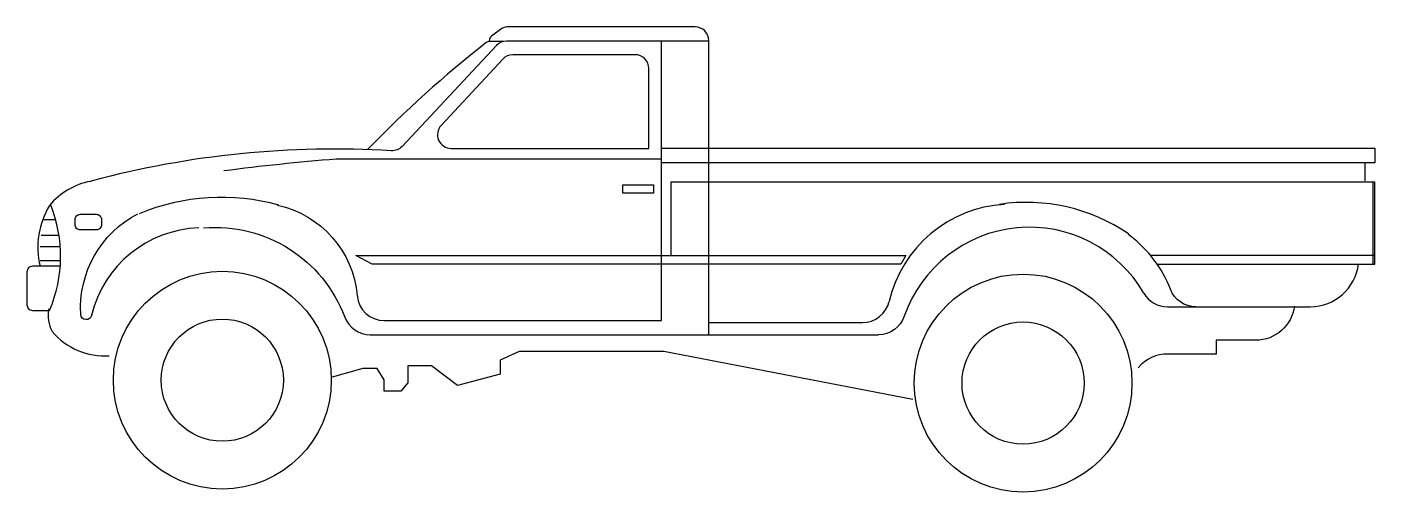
# Model space of a CAD drawing. Extents: x 0 to 5.09, y -0.01 to 1.74.
import ezdxf

# ---------------------------------------------------------------- set-up
doc = ezdxf.new("R2010")
doc.units = 0
doc.header["$LTSCALE"] = 100
doc.header["$MEASUREMENT"] = 0
doc.layers.add('C-CARRO', color=2, linetype='CONTINUOUS')

msp = doc.modelspace()

# ---------------------------------------------------------------- linework, layer by layer
at = {"layer": 'C-CARRO', "linetype": 'CONTINUOUS'}
for p, q in [((5.0474, 1.2298), (5.0474, 1.1629)), ((5.0769, 1.1574), (5.0769, 0.8486)), ((0.0598, 1.0173), (0.1081, 1.0173)), ((0.0495, 0.9155), (0.1261, 0.9155)), ((0.054, 0.9583), (0.1216, 0.9583)), ((0.0495, 0.8619), (0.1261, 0.8619)), ((1.5265, 0.4653), (1.5265, 0.4653))]:
    msp.add_line(p, q, dxfattribs=at)
for points in [[(2.5728, 0.5825), (2.5728, 1.6914, 0.414214), (2.5212, 1.7429), (1.8101, 1.7429, 0.158547), (1.7919, 1.737), (1.7526, 1.7084, 0.239911), (1.7441, 1.6917), (1.7441, 1.6883)], [(2.5728, 1.6897), (1.8094, 1.6897, 0.207387), (1.7717, 1.6734), (1.4149, 1.2926, -0.222927), (1.3742, 1.2764, 0.080069), (0.2455, 1.1627, 0.030725), (0.2394, 1.1607, 0.173468), (0.0849, 1.0698)], [(0.9454, 1.0709, -0.32744), (1.2456, 0.7297, 0.388495), (1.3483, 0.6357), (2.3939, 0.6357), (2.3939, 1.6897)], [(1.7974, 1.6883), (1.7456, 1.6883, 0.167482), (1.7328, 1.6839, 0.034275), (1.2855, 1.2818, 0.034275)], [(0.1257, 0.8404), (0.0206, 0.8404, 0.414214), (0, 0.8198), (0, 0.6949, 0.414214), (0.0206, 0.6743), (0.0855, 0.6743, 0.197867), (0.09, 1.0709, 0.197867)], [(0.9499, 1.0709, 0.166678), (0.4232, 1.0387, 0.166678)], [(4.41, 0.6876, -0.310473), (4.3137, 0.7538, 0.141365), (4.1616, 0.955), (4.1553, 0.9624, 0.190059), (3.6687, 1.0738, 0.190059)], [(0.6483, 0.9851, 0.337675), (0.2436, 0.655, -0.862097), (0.203, 0.6585, -0.296577), (0.4187, 1.0387)], [(0.6663, 0.9851, -0.334836), (1.1988, 0.6491, 0.31185), (1.2953, 0.5825), (3.2126, 0.5825)], [(4.2138, 0.739, 0.641926), (3.31, 0.6519, -0.319633), (3.2126, 0.5825)], [(4.2138, 0.739, 0.267422), (4.303, 0.6876), (4.8416, 0.6876, 0.381389), (5.0231, 0.8497)], [(0.081, 0.6796, 0.141131), (0.0945, 0.5939, 0.230491), (0.3106, 0.5028, 0.230491)], [(2.5728, 0.6282), (3.1522, 0.6282, 0.348399), (3.2527, 0.7078)], [(4.7814, 0.6898, -0.37786), (4.6357, 0.5613), (4.486, 0.5613), (4.486, 0.5087), (4.305, 0.5087, 0.239064), (4.1928, 0.4574)]]:
    msp.add_lwpolyline(points, format="xyb", dxfattribs=at)
for points in [[(2.3461, 1.5867, 0.414214), (2.2945, 1.6383), (1.8327, 1.6383, 0.208441), (1.795, 1.6218), (1.5626, 1.3718, 0.655025), (1.6004, 1.2851), (2.3461, 1.2851)], [(0.2605, 1.0367, -0.414214), (0.2811, 1.016), (0.2811, 0.9979, -0.414214), (0.2605, 0.9773), (0.2019, 0.9773, -0.414214), (0.1813, 0.9979), (0.1813, 1.016, -0.414214), (0.2019, 1.0367)]]:
    msp.add_lwpolyline(points, format="xyb", close=True, dxfattribs=at)
for points in [[(2.3939, 1.2319), (5.0858, 1.2319), (5.0858, 1.2851), (2.3939, 1.2851)], [(2.3939, 1.2446), (1.1678, 1.2446)], [(4.2638, 0.8486), (5.0849, 0.8486), (5.0849, 1.1574), (2.4297, 1.1574), (2.4297, 0.8806)], [(5.0858, 0.8806), (4.2397, 0.8806)], [(3.3419, 0.3376), (2.4029, 0.5186), (1.8574, 0.5186), (1.7858, 0.4866), (1.7858, 0.4334), (1.6248, 0.3908), (1.5265, 0.4653), (1.437, 0.4653), (1.437, 0.4015), (1.4102, 0.3695), (1.3476, 0.3695), (1.3476, 0.4121), (1.3208, 0.4547), (1.2671, 0.4547), (1.1508, 0.4228)]]:
    msp.add_lwpolyline(points, dxfattribs=at)
for points in [[(2.3638, 1.1481), (2.3638, 1.1161), (2.2474, 1.1161), (2.2474, 1.1481)], [(3.3151, 0.8806), (3.2972, 0.8486), (1.3029, 0.8486), (1.2403, 0.8806)]]:
    msp.add_lwpolyline(points, close=True, dxfattribs=at)
for centre, radius in [((0.737, 0.4109), 0.4109), ((3.758, 0.4), 0.4109), ((0.737, 0.4109), 0.2304), ((3.758, 0.4), 0.2304)]:
    msp.add_circle(centre, radius, dxfattribs=at)
for centre, radius, start, end in [((1.8962, -7.7384), 9.0126, 94.64578, 97.35249), ((0.3487, 0.9117), 0.3076, 149.0728, 193.401), ((3.7152, 0.5996), 0.475, 93.3471, 166.8332)]:
    msp.add_arc(centre, radius, start, end, dxfattribs=at)

doc.saveas('drawing.dxf')
